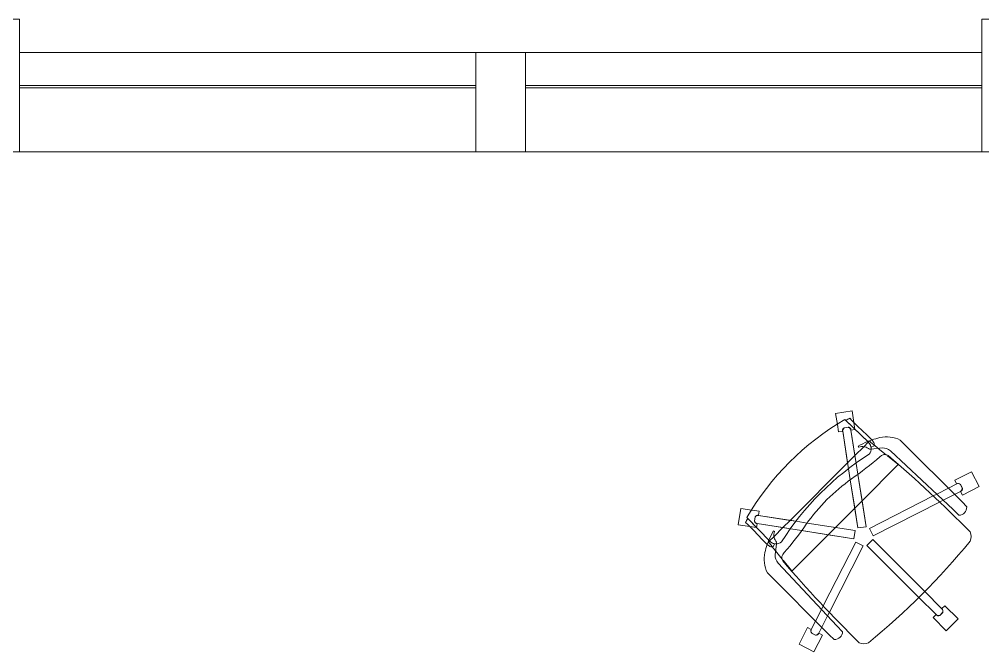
# Model space of a CAD drawing. Header units: inches. Extents: x 0 to 2535, y 0 to 2052.
# Drawn here: x 1443 to 1559.1, y 1975.3 to 2051.5 of the extents above; entities that cross this region are included whole.
import ezdxf

# ---------------------------------------------------------------- set-up
doc = ezdxf.new("R2010")
doc.units = ezdxf.units.IN
doc.header["$MEASUREMENT"] = 0
for name, color, linetype, lineweight in [('A-DETL', 90, 'Continuous', 9), ('CORE', 7, 'Continuous', 9), ('I-FURN', 30, 'Continuous', 9), ('Victor Bldg - 7th Floor_LINK_dwg', 8, 'Continuous', 9), ('WINDOWS', 7, 'Continuous', 9)]:
    doc.layers.add(name, color=color, linetype=linetype, lineweight=lineweight)

# ---------------------------------------------------------------- blocks, each defined once
blk = doc.blocks.new('Victor Bldg - 7th Floor_LINK_dwg-6972240-Level 07  POWER _ SIGNAL')
at = {"layer": 'CORE', "flags": 128}
blk.add_lwpolyline([(1423, 2035.5), (1443, 2035.5), (1443, 2051.5), (1379, 2051.5), (1379, 2035.5), (1399, 2035.5)], dxfattribs=at)
blk.add_lwpolyline([(1559, 2051.5), (1623, 2051.5), (1623, 2035.5), (1559, 2035.5)], close=True, dxfattribs=at)
at = {"layer": 'WINDOWS'}
for p, q in [((1559, 2047.5), (1443, 2047.5)), ((1498, 2043.5), (1443, 2043.5)), ((1498, 2043.25), (1443, 2043.25)), ((1559, 2043.5), (1504, 2043.5)), ((1559, 2043.25), (1504, 2043.25)), ((1559, 2035.5), (1443, 2035.5))]:
    blk.add_line(p, q, dxfattribs=at)
at = {"layer": 'WINDOWS', "flags": 128}
blk.add_lwpolyline([(1498, 2035.5), (1498, 2047.5), (1504, 2047.5), (1504, 2035.5)], close=True, dxfattribs=at)
blk = doc.blocks.new('Zira Wksta 12 - Type 1-V85-Level 07  POWER _ SIGNAL')
at = {"layer": 'I-FURN'}
for p, q in [((-45.63, 70.11), (-47.61, 69.8)), ((-45.63, 70.11), (-47.61, 69.8)), ((-47.61, 69.8), (-47.4, 68.47)), ((-47.61, 69.8), (-47.4, 68.47)), ((-45.42, 68.73), (-45.63, 70.11)), ((-45.42, 68.73), (-45.63, 70.11)), ((-43.65, 66.33), (-46.5, 69.06)), ((-46.39, 68.96), (-43.65, 66.33)), ((-45.28, 67.89), (-45.42, 68.73)), ((-45.28, 67.89), (-45.42, 68.73)), ((-47.4, 68.47), (-47.26, 67.58)), ((-47.4, 68.47), (-47.26, 67.58)), ((-47.26, 67.58), (-46.78, 67.65)), ((-47.26, 67.58), (-46.78, 67.65)), ((-46.76, 67.66), (-46.16, 63.85)), ((-46.76, 67.66), (-46.05, 63.13)), ((-46.58, 68.07), (-46.08, 68.15)), ((-46.58, 68.07), (-46.08, 68.15)), ((-46.08, 68.14), (-46.57, 68.06)), ((-46.08, 68.14), (-46.57, 68.06)), ((-45.29, 64.73), (-45.78, 67.81)), ((-45.14, 63.78), (-45.78, 67.81)), ((-45.76, 67.81), (-45.28, 67.89)), ((-45.76, 67.81), (-45.28, 67.89)), ((-43.69, 66.33), (-44.22, 65.8)), ((-43.57, 66.44), (-43.63, 66.39)), ((-43.41, 66.37), (-43.54, 66.47)), ((-43.01, 66.04), (-43.4, 66.36)), ((-32.37, 59.15), (-39.82, 66.6)), ((-44.22, 65.8), (-45.29, 64.73)), ((-44.91, 65.86), (-44.83, 65.75)), ((-43.5, 65.5), (-43.34, 65.51)), ((-43.34, 65.75), (-42.98, 65.92)), ((-43.34, 65.51), (-41.99, 65.66)), ((-42.47, 65.6), (-42.97, 66.01)), ((-41.5, 64.82), (-42.47, 65.6)), ((-41, 65.29), (-33.45, 58.24)), ((-45.29, 64.73), (-46.16, 63.85)), ((-45.14, 63.78), (-45.29, 64.73)), ((-41.44, 64.77), (-41.5, 64.82)), ((-40.11, 63.69), (-41.36, 64.7)), ((-46.16, 63.85), (-53.09, 56.92)), ((-46.16, 63.85), (-46.05, 63.13)), ((-46.05, 63.13), (-45.84, 61.8)), ((-46.05, 63.13), (-45.84, 61.8)), ((-44.93, 62.47), (-45.14, 63.78)), ((-44.93, 62.47), (-45.14, 63.78)), ((-44.42, 59.27), (-40.05, 63.64)), ((-40.05, 63.64), (-40.11, 63.69)), ((-31.23, 62.77), (-33.24, 61.75)), ((-31.23, 62.77), (-33.24, 61.75)), ((-30.32, 60.99), (-31.23, 62.77)), ((-30.32, 60.99), (-31.23, 62.77)), ((-45.84, 61.8), (-45.3, 58.39)), ((-45.84, 61.8), (-44.92, 56)), ((-44.42, 59.27), (-44.93, 62.47)), ((-43.93, 56.16), (-44.93, 62.47)), ((-33.24, 61.75), (-33.02, 61.32)), ((-33.24, 61.75), (-33.02, 61.32)), ((-34.02, 60.79), (-35.42, 60.08)), ((-34.02, 60.79), (-35.42, 60.08)), ((-33.01, 61.31), (-34.02, 60.79)), ((-33.01, 61.31), (-34.02, 60.79)), ((-33.27, 60.05), (-32.56, 60.42)), ((-33.27, 60.05), (-32.56, 60.42)), ((-32.56, 61.27), (-32.32, 60.81)), ((-32.56, 61.27), (-32.32, 60.81)), ((-32.34, 60.81), (-32.56, 61.25)), ((-32.34, 60.81), (-32.56, 61.25)), ((-32.55, 60.4), (-32.33, 59.97)), ((-32.55, 60.4), (-32.33, 59.97)), ((-32.33, 59.97), (-30.32, 60.99)), ((-32.33, 59.97), (-30.32, 60.99)), ((-45.3, 58.39), (-44.42, 59.27)), ((-43.93, 56.16), (-44.42, 59.27)), ((-35.85, 59.86), (-43.52, 55.95)), ((-35.85, 59.86), (-43.52, 55.95)), ((-35.42, 60.08), (-35.85, 59.86)), ((-35.42, 60.08), (-35.85, 59.86)), ((-35.09, 59.12), (-34.64, 59.35)), ((-35.09, 59.12), (-34.64, 59.35)), ((-34.64, 59.35), (-33.27, 60.05)), ((-34.64, 59.35), (-33.27, 60.05)), ((-59.04, 58.37), (-59.35, 56.4)), ((-59.04, 58.37), (-59.35, 56.4)), ((-57.71, 58.16), (-59.04, 58.37)), ((-57.71, 58.16), (-59.04, 58.37)), ((-56.82, 58.02), (-57.71, 58.16)), ((-56.82, 58.02), (-57.71, 58.16)), ((-47.59, 56.09), (-45.33, 58.35)), ((-45.3, 58.39), (-44.92, 56)), ((-43.07, 55.06), (-35.09, 59.12)), ((-43.07, 55.06), (-35.09, 59.12)), ((-33.45, 58.24), (-32.74, 57.53)), ((-31.8, 58.54), (-32.37, 59.15)), ((-58.3, 57.26), (-55.56, 54.41)), ((-55.56, 54.41), (-58.19, 57.16)), ((-57.39, 56.84), (-57.31, 57.35)), ((-57.39, 56.84), (-57.31, 57.35)), ((-57.3, 57.34), (-57.38, 56.84)), ((-57.3, 57.34), (-57.38, 56.84)), ((-56.89, 57.54), (-56.82, 58.02)), ((-56.89, 57.54), (-56.82, 58.02)), ((-53.09, 56.92), (-56.89, 57.52)), ((-52.37, 56.81), (-56.89, 57.52)), ((-53.09, 56.92), (-53.97, 56.05)), ((-52.37, 56.81), (-53.09, 56.92)), ((-59.35, 56.4), (-57.97, 56.18)), ((-59.35, 56.4), (-57.97, 56.18)), ((-57.97, 56.18), (-57.13, 56.04)), ((-57.97, 56.18), (-57.13, 56.04)), ((-57.13, 56.04), (-57.05, 56.52)), ((-57.13, 56.04), (-57.05, 56.52)), ((-57.05, 56.54), (-53.97, 56.05)), ((-57.05, 56.54), (-53.02, 55.9)), ((-53.97, 56.05), (-55.03, 54.98)), ((-53.97, 56.05), (-53.02, 55.9)), ((-53.02, 55.9), (-51.71, 55.69)), ((-53.02, 55.9), (-51.71, 55.69)), ((-51.03, 56.6), (-52.37, 56.81)), ((-51.03, 56.6), (-52.37, 56.81)), ((-47.63, 56.06), (-51.03, 56.6)), ((-45.24, 55.68), (-51.03, 56.6)), ((-48.5, 55.18), (-47.63, 56.06)), ((-45.24, 55.68), (-47.63, 56.06)), ((-44.92, 56), (-43.93, 56.16)), ((-44.92, 56), (-43.93, 56.16)), ((-43.52, 55.95), (-43.07, 55.06)), ((-43.52, 55.95), (-43.07, 55.06)), ((-55.03, 54.98), (-55.57, 54.45)), ((-54.99, 55.59), (-55.1, 55.67)), ((-52.88, 50.81), (-48.5, 55.18)), ((-51.71, 55.69), (-48.5, 55.18)), ((-51.71, 55.69), (-45.4, 54.69)), ((-48.5, 55.18), (-45.4, 54.69)), ((-45.4, 54.69), (-45.24, 55.68)), ((-45.4, 54.69), (-45.24, 55.68)), ((-43.14, 54.61), (-43.85, 53.9)), ((-43.14, 54.61), (-43.85, 53.9)), ((-36.9, 48.37), (-43.14, 54.61)), ((-36.9, 48.37), (-43.14, 54.61)), ((-55.71, 54.31), (-55.6, 54.17)), ((-55.63, 54.39), (-55.68, 54.33)), ((-55.6, 54.17), (-55.28, 53.77)), ((-55.25, 53.73), (-54.84, 53.23)), ((-55.16, 53.74), (-54.99, 54.11)), ((-54.89, 52.75), (-54.75, 54.1)), ((-54.75, 54.1), (-54.73, 54.26)), ((-45.19, 54.28), (-49.1, 46.61)), ((-45.19, 54.28), (-49.1, 46.61)), ((-48.36, 45.86), (-44.3, 53.83)), ((-48.36, 45.86), (-44.3, 53.83)), ((-44.3, 53.83), (-45.19, 54.28)), ((-44.3, 53.83), (-45.19, 54.28)), ((-43.85, 53.9), (-37.6, 47.66)), ((-43.85, 53.9), (-37.6, 47.66)), ((-54.84, 53.23), (-54.06, 52.26)), ((-47.47, 44.21), (-54.53, 51.76)), ((-54.06, 52.26), (-54.01, 52.21)), ((-53.94, 52.12), (-52.93, 50.87)), ((-55.84, 50.59), (-48.39, 43.13)), ((-52.93, 50.87), (-52.88, 50.81)), ((-37.6, 47.66), (-35.5, 45.56)), ((-37.6, 47.66), (-35.5, 45.56)), ((-34.8, 46.27), (-36.9, 48.37)), ((-34.8, 46.27), (-36.9, 48.37)), ((-49.1, 46.61), (-49.32, 46.18)), ((-49.1, 46.61), (-49.32, 46.18)), ((-34.44, 46.62), (-34.79, 46.28)), ((-34.44, 46.62), (-34.79, 46.28)), ((-32.85, 45.03), (-34.44, 46.62)), ((-32.85, 45.03), (-34.44, 46.62)), ((-49.32, 46.18), (-50.03, 44.78)), ((-49.32, 46.18), (-50.03, 44.78)), ((-49.29, 44.04), (-48.59, 45.4)), ((-49.29, 44.04), (-48.59, 45.4)), ((-48.59, 45.4), (-48.36, 45.86)), ((-48.59, 45.4), (-48.36, 45.86)), ((-35.52, 45.55), (-35.86, 45.21)), ((-35.52, 45.55), (-35.86, 45.21)), ((-34.7, 45.82), (-35.06, 45.46)), ((-35.06, 45.47), (-34.71, 45.82)), ((-35.06, 45.47), (-34.71, 45.82)), ((-34.7, 45.82), (-35.06, 45.46)), ((-50.03, 44.78), (-50.55, 43.77)), ((-50.03, 44.78), (-50.55, 43.77)), ((-46.77, 43.5), (-47.47, 44.21)), ((-35.86, 45.21), (-34.27, 43.61)), ((-35.86, 45.21), (-34.27, 43.61)), ((-34.27, 43.61), (-32.85, 45.03)), ((-34.27, 43.61), (-32.85, 45.03)), ((-50.99, 44), (-52.01, 41.99)), ((-50.99, 44), (-52.01, 41.99)), ((-50.56, 43.78), (-50.99, 44)), ((-50.56, 43.78), (-50.99, 44)), ((-50.05, 43.09), (-50.5, 43.32)), ((-50.05, 43.09), (-50.5, 43.32)), ((-50.49, 43.32), (-50.05, 43.1)), ((-50.49, 43.32), (-50.05, 43.1)), ((-50.23, 41.09), (-49.21, 43.09)), ((-50.23, 41.09), (-49.21, 43.09)), ((-49.65, 43.32), (-49.29, 44.04)), ((-49.65, 43.32), (-49.29, 44.04)), ((-49.21, 43.09), (-49.64, 43.31)), ((-49.21, 43.09), (-49.64, 43.31)), ((-48.39, 43.13), (-47.78, 42.56)), ((-52.01, 41.99), (-50.23, 41.09)), ((-52.01, 41.99), (-50.23, 41.09))]:
    blk.add_line(p, q, dxfattribs=at)
for centre, radius, start, end in [((-29.91, 40.67), 32.89, 120.3075, 149.696), ((-29.6, 40.36), 33.17, 119.4478, 120.4234), ((-25.85, 87.61), 27.2, 222.4882, 229.0143), ((-46.38, 67.72), 0.407, 120.1651, 189.8349), ((-46.38, 67.72), 0.407, 161.967, 189.8349), ((-46.36, 67.72), 0.406, 121.6199, 189), ((-46.38, 67.72), 0.407, 134.0991, 161.967), ((-46.36, 67.72), 0.406, 162.0479, 189), ((-46.36, 67.72), 0.406, 121.6199, 162.0479), ((-46.38, 67.72), 0.407, 120.1651, 134.0991), ((-46.16, 67.76), 0.407, 63.9009, 77.8349), ((-46.16, 67.76), 0.407, 8.1651, 77.8349), ((-46.18, 67.75), 0.406, 62.9041, 76.3801), ((-46.18, 67.75), 0.406, 9, 76.3801), ((-46.18, 67.75), 0.406, 9, 62.9041), ((-46.16, 67.76), 0.407, 49.967, 63.9009), ((-46.16, 67.76), 0.407, 8.1651, 49.967), ((-40.11, 57.53), 9.61, 112.2631, 119.9334), ((-40.11, 57.53), 9.61, 111.6393, 112.073), ((-46.14, 64.26), 3.74, 35.0936, 49.0143), ((-44.38, 65.56), 1.05, 10.2002, 46.1786), ((-44.38, 65.56), 1.05, 320.9554, 46.1786), ((-40.11, 57.53), 9.61, 108.9964, 111.4906), ((-40.11, 57.53), 9.61, 103.0478, 108.9964), ((-43.58, 66.05), 0.613, 347.5427, 35.0936), ((-41.46, 63.36), 3.63, 63.1789, 103.0478), ((-44.4, 64.43), 1.38, 79.0187, 107.9497), ((-44.4, 64.43), 1.38, 50.0878, 77.4248), ((-41.94, 64.27), 1.39, 47.8013, 92.1078), ((-25.52, 36.28), 33.83, 122.2285, 147.7715), ((-70.25, 97.02), 42.84, 304.9767, 310.7699), ((-41.68, 64.09), 0.763, 59.2338, 140.7662), ((-140.95, -52.03), 153.52, 44.4749, 49.5213), ((-32.97, 43.73), 22.19, 124.9767, 145.0233), ((-32.83, 60.96), 0.407, 48.1651, 117.8349), ((-32.83, 60.96), 0.407, 48.1651, 117.8349), ((-32.83, 60.95), 0.406, 90.0479, 117), ((-32.83, 60.95), 0.406, 49.6199, 117), ((-32.83, 60.95), 0.406, 49.6199, 90.0479), ((-32.74, 60.78), 0.406, 297, 4.3801), ((-32.74, 60.78), 0.406, 297, 310.476), ((-32.73, 60.77), 0.407, 296.1651, 5.8349), ((-32.73, 60.77), 0.407, 296.1651, 5.8349), ((-32.74, 60.78), 0.406, 310.476, 350.9041), ((-32.74, 60.78), 0.406, 350.9041, 4.3801), ((-32.76, 58.49), 0.956, 270.8901, 3.1099), ((-29.6, 40.36), 33.17, 149.5766, 150.5522), ((-56.96, 57.14), 0.407, 80.1651, 149.8349), ((-56.96, 57.14), 0.407, 80.1651, 149.8349), ((-56.96, 57.12), 0.406, 81, 148.3801), ((-56.96, 57.12), 0.406, 81, 148.3801), ((-76.85, 36.61), 27.2, 40.9857, 47.5118), ((-56.99, 56.92), 0.407, 192.1651, 220.033), ((-56.99, 56.92), 0.407, 192.1651, 261.8349), ((-56.99, 56.94), 0.406, 193.6199, 261), ((-56.99, 56.94), 0.406, 193.6199, 261), ((-56.99, 56.92), 0.407, 220.033, 247.9009), ((-56.99, 56.92), 0.407, 247.9009, 261.8349), ((-86.25, 81.01), 42.84, 319.2301, 325.0233), ((-46.77, 50.88), 9.61, 150.0666, 157.7369), ((-53.67, 55.17), 1.38, 162.0503, 190.9813), ((-53.67, 55.17), 1.38, 192.5752, 219.9122), ((-32.59, 54.97), 1.31, 335.0433, 24.9567), ((-53.49, 56.9), 3.74, 220.9857, 234.9064), ((-46.77, 50.88), 9.61, 161.0036, 166.9522), ((-46.77, 50.88), 9.61, 158.5094, 161.0036), ((-46.77, 50.88), 9.61, 157.927, 158.3607), ((-55.29, 54.34), 0.613, 234.9064, 282.4573), ((-54.8, 55.14), 1.05, 223.8214, 259.7998), ((-54.8, 55.14), 1.05, 223.8214, 309.0446), ((-97.29, 108.06), 84.96, 309.1475, 320.8525), ((-52.6, 52.23), 3.63, 166.9522, 206.8211), ((-53.51, 52.7), 1.39, 177.8922, 222.1987), ((-53.33, 52.44), 0.763, 129.2338, 210.7662), ((62.79, 151.71), 153.52, 220.4787, 225.5251), ((-35.22, 45.83), 0.407, 224.1651, 293.8349), ((-35.22, 45.83), 0.407, 224.1651, 293.8349), ((-35.22, 45.85), 0.406, 225, 238.476), ((-35.22, 45.85), 0.406, 225, 292.3801), ((-35.22, 45.85), 0.406, 238.476, 278.9041), ((-35.22, 45.85), 0.406, 278.9041, 292.3801), ((-35.08, 45.98), 0.406, 31.524, 45), ((-35.08, 45.98), 0.406, 337.6199, 45), ((-35.07, 45.99), 0.407, 336.1651, 45.8349), ((-35.07, 45.99), 0.407, 336.1651, 45.8349), ((-35.08, 45.98), 0.406, 351.0959, 31.524), ((-35.08, 45.98), 0.406, 337.6199, 351.0959), ((-50.2, 43.59), 0.407, 152.1651, 221.8349), ((-50.2, 43.59), 0.407, 152.1651, 221.8349), ((-50.18, 43.59), 0.406, 153, 220.3801), ((-50.18, 43.59), 0.406, 166.476, 206.9041), ((-50.18, 43.59), 0.406, 153, 166.476), ((-50.18, 43.59), 0.406, 206.9041, 220.3801), ((-50.02, 43.5), 0.406, 265.6199, 333), ((-50, 43.49), 0.407, 264.1651, 333.8349), ((-50, 43.49), 0.407, 264.1651, 333.8349), ((-50.02, 43.5), 0.406, 265.6199, 319.524), ((-50.02, 43.5), 0.406, 319.524, 333), ((-47.72, 43.52), 0.956, 266.8901, 359.1099), ((-44.21, 43.36), 1.31, 245.0433, 294.9567)]:
    blk.add_arc(centre, radius, start, end, dxfattribs=at)

msp = doc.modelspace()

# ---------------------------------------------------------------- linework, layer by layer
at = {"layer": 'A-DETL'}
msp.add_line((2497, 2035.5), (1324, 2035.5), dxfattribs=at)

# ---------------------------------------------------------------- block references
at = {"layer": 'I-FURN'}
msp.add_blockref('Zira Wksta 12 - Type 1-V85-Level 07  POWER _ SIGNAL', (1589, 1934.17), dxfattribs=at)
at = {"layer": 'Victor Bldg - 7th Floor_LINK_dwg', "color": 7}
msp.add_blockref('Victor Bldg - 7th Floor_LINK_dwg-6972240-Level 07  POWER _ SIGNAL', (0, 0), dxfattribs=at)

doc.saveas('drawing.dxf')
